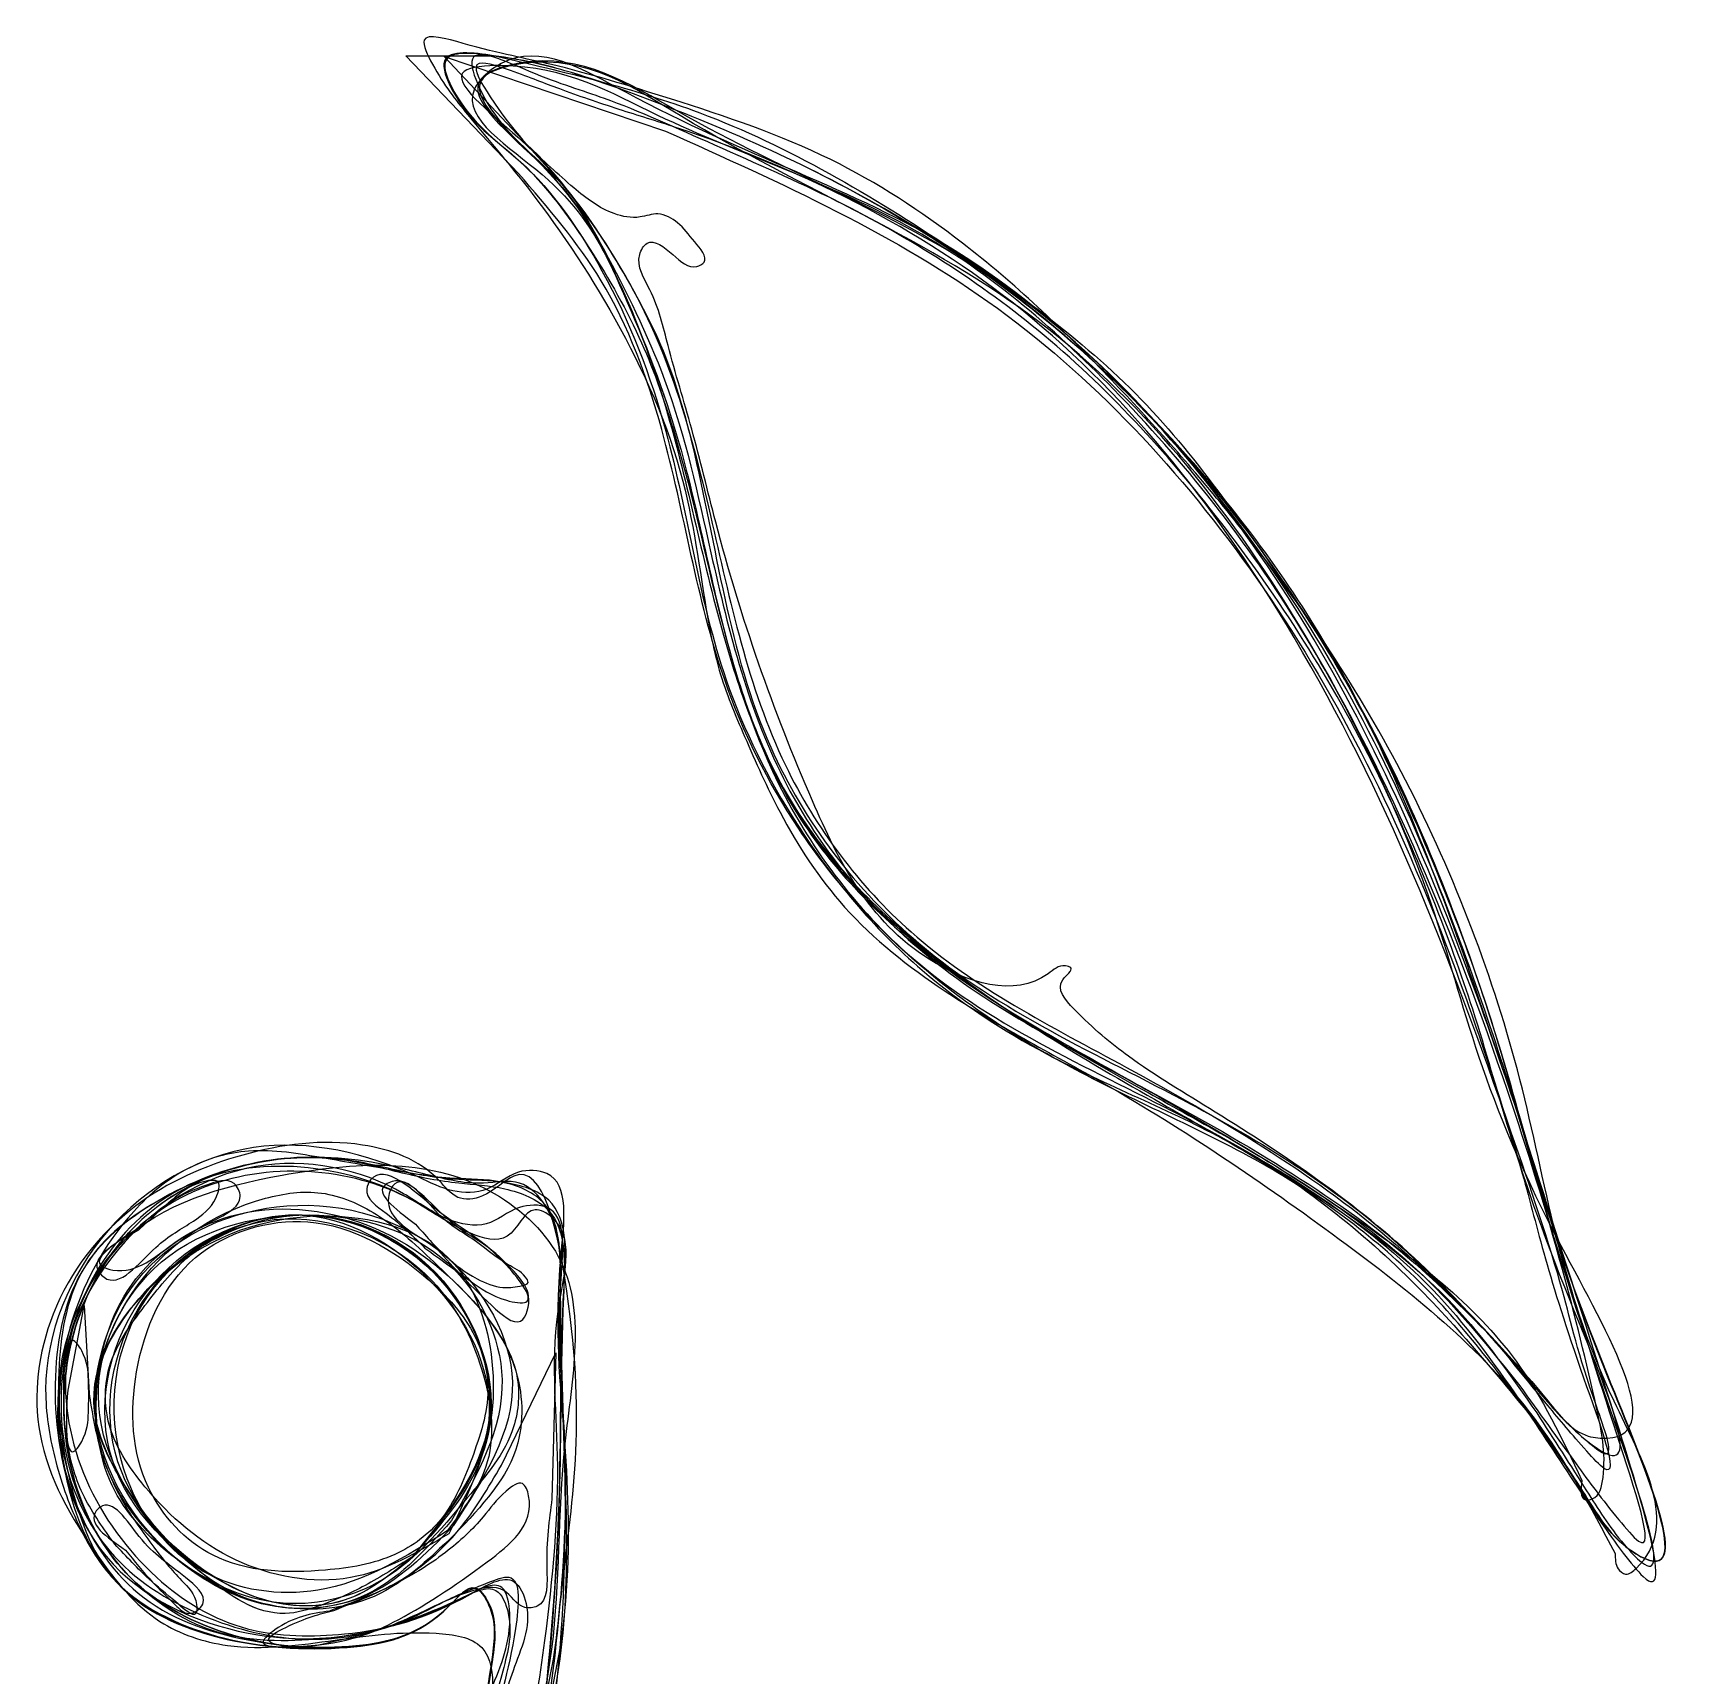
# Model space of a CAD drawing. Extents: x 0.67 to 2.28, y 0.8 to 1.63.
# Drawn here: x 1.472 to 1.9452, y 1.1594 to 1.6315 of the extents above; entities that cross this region are included whole.
import ezdxf

# ---------------------------------------------------------------- set-up
doc = ezdxf.new("R2010")
doc.units = 0
doc.layers.get('0').update_dxf_attribs({"linetype": 'CONTINUOUS'})

msp = doc.modelspace()

# ---------------------------------------------------------------- linework, layer by layer
at = {"color": 7}
for points in [[(1.611659, 1.591145), (1.579247, 1.624999), (1.604727, 1.624991)], [(1.614378, 1.599177), (1.590311, 1.624795), (1.653914, 1.603316)], [(1.482119, 1.241328), (1.486746, 1.265625), (1.488165, 1.240404)], [(1.482119, 1.241328), (1.486746, 1.265625), (1.488165, 1.240404)], [(1.606743, 1.2197), (1.622382, 1.251991), (1.621281, 1.210009)]]:
    msp.add_lwpolyline(points, dxfattribs=at)
for points in [[(1.501814, 1.287529)], [(1.502356, 1.287278)], [(1.582005, 1.289062)], [(1.587552, 1.282726)], [(1.584784, 1.282147)], [(1.584784, 1.282147)], [(1.888241, 1.260095)], [(1.888346, 1.259971)], [(1.892661, 1.255364)], [(1.892722, 1.255287)], [(1.899624, 1.242563)], [(1.480811, 1.239583)], [(1.480811, 1.239583)], [(1.901042, 1.236374)], [(1.904509, 1.234729)], [(1.905829, 1.2301)], [(1.905829, 1.229922)], [(1.598256, 1.221579)], [(1.917489, 1.215347)], [(1.596898, 1.210341)], [(1.592412, 1.20379)], [(1.592917, 1.202239)], [(1.495569, 1.197058)], [(1.495569, 1.197058)], [(1.591146, 1.200809)], [(1.591667, 1.2)], [(1.593344, 1.199881)], [(1.498671, 1.195312)], [(1.581016, 1.193299)], [(1.581016, 1.193299)], [(1.581016, 1.193299)], [(1.581016, 1.193299)], [(1.581016, 1.193299)], [(1.927083, 1.194306)], [(1.55728, 1.177771)], [(1.558573, 1.177978)]]:
    msp.add_lwpolyline(points, close=True, dxfattribs=at)
for points, knots in [([(1.927083, 1.194306), (1.919919, 1.207755), (1.900743, 1.243753), (1.846675, 1.286744), (1.788925, 1.325901), (1.737885, 1.35198), (1.705098, 1.377743), (1.687578, 1.404519), (1.677143, 1.428091), (1.669663, 1.445654), (1.664404, 1.470414), (1.660778, 1.505722), (1.640819, 1.549445), (1.618317, 1.583071), (1.597884, 1.606811), (1.589098, 1.61798), (1.581735, 1.632649), (1.603986, 1.625906), (1.622647, 1.62271), (1.660498, 1.611149), (1.700792, 1.597644), (1.743493, 1.569856), (1.78016, 1.53498), (1.815319, 1.495428), (1.844276, 1.456572), (1.875667, 1.40306), (1.904184, 1.32799), (1.912326, 1.257759), (1.946935, 1.201246), (1.930324, 1.18764), (1.927037, 1.190314), (1.927065, 1.192769), (1.927083, 1.194306)], [0, 0, 0, 0, 0.045382, 0.121472, 0.202611, 0.25547, 0.293126, 0.326098, 0.350171, 0.370584, 0.383102, 0.425949, 0.476501, 0.524526, 0.549046, 0.566686, 0.573986, 0.585196, 0.61136, 0.646979, 0.69625, 0.741089, 0.797659, 0.847867, 0.899756, 0.942539, 1.034611, 1.131002, 1.179534, 1.18297, 1.185618, 1.190049, 1.190049, 1.190049, 1.190049]), ([(1.904509, 1.234729), (1.897029, 1.245435), (1.881165, 1.268142), (1.84339, 1.297312), (1.791099, 1.326665), (1.734876, 1.359487), (1.688545, 1.405041), (1.667359, 1.463492), (1.657733, 1.517268), (1.640042, 1.563854), (1.622953, 1.590629), (1.590781, 1.609586), (1.614286, 1.630961), (1.665749, 1.599203), (1.738555, 1.577961), (1.817828, 1.499294), (1.866476, 1.417324), (1.901463, 1.31769), (1.910818, 1.275362), (1.945637, 1.179829), (1.926369, 1.200222), (1.917688, 1.214278), (1.909375, 1.227179), (1.904509, 1.234729)], [0, 0, 0, 0, 0.038986, 0.082688, 0.141438, 0.219116, 0.277843, 0.331591, 0.401731, 0.443888, 0.475783, 0.50696, 0.517816, 0.554641, 0.658864, 0.761501, 0.871296, 0.954025, 1.04842, 1.095323, 1.102461, 1.121298, 1.147876, 1.147876, 1.147876, 1.147876]), ([(1.905829, 1.2301), (1.893846, 1.24479), (1.867963, 1.276521), (1.819586, 1.314191), (1.767214, 1.333995), (1.723149, 1.362851), (1.691777, 1.400425), (1.665334, 1.453119), (1.658444, 1.51008), (1.639129, 1.560575), (1.615889, 1.59426), (1.595423, 1.606822), (1.587481, 1.627246), (1.609137, 1.624577), (1.628087, 1.620413), (1.659216, 1.60873), (1.704928, 1.589208), (1.761409, 1.554824), (1.817877, 1.49714), (1.861878, 1.428253), (1.898366, 1.33375), (1.906818, 1.284327), (1.951278, 1.182925), (1.926473, 1.198187), (1.918208, 1.211749), (1.910408, 1.223311), (1.905829, 1.2301)], [0, 0, 0, 0, 0.056834, 0.122757, 0.180733, 0.224013, 0.27925, 0.325466, 0.399058, 0.448743, 0.487895, 0.516523, 0.525022, 0.539144, 0.560096, 0.593925, 0.633593, 0.711419, 0.789623, 0.872557, 0.960826, 1.065946, 1.119629, 1.126336, 1.143541, 1.168013, 1.168013, 1.168013, 1.168013]), ([(1.901042, 1.236374), (1.893243, 1.247455), (1.877572, 1.269721), (1.843198, 1.29764), (1.790612, 1.327635), (1.725864, 1.355504), (1.672977, 1.428303), (1.664918, 1.494378), (1.64671, 1.545396), (1.632135, 1.570458), (1.614015, 1.595238), (1.596477, 1.606033), (1.587458, 1.626946), (1.60919, 1.624713), (1.62809, 1.620336), (1.659211, 1.608753), (1.704309, 1.589505), (1.759351, 1.555743), (1.814142, 1.502052), (1.859667, 1.434538), (1.894938, 1.334629), (1.909746, 1.287438), (1.946487, 1.172965), (1.926169, 1.198359), (1.915921, 1.21377), (1.906495, 1.228091), (1.901042, 1.236374)], [0, 0, 0, 0, 0.040486, 0.081353, 0.131347, 0.222569, 0.287945, 0.390373, 0.418514, 0.449663, 0.477779, 0.507453, 0.516456, 0.530369, 0.55132, 0.58515, 0.624817, 0.700504, 0.776492, 0.852248, 0.948345, 1.062246, 1.115543, 1.124368, 1.145712, 1.175001, 1.175001, 1.175001, 1.175001]), ([(1.899624, 1.242563), (1.891407, 1.252809), (1.873954, 1.274573), (1.837036, 1.302355), (1.786777, 1.33002), (1.732816, 1.360546), (1.688082, 1.405399), (1.668743, 1.461294), (1.659986, 1.513617), (1.640459, 1.560956), (1.626052, 1.589647), (1.590793, 1.616772), (1.626455, 1.628142), (1.673974, 1.596773), (1.75574, 1.566432), (1.831728, 1.480193), (1.875585, 1.391416), (1.907846, 1.295494), (1.917342, 1.25847), (1.94072, 1.188995), (1.924696, 1.207984), (1.914668, 1.221603), (1.905139, 1.23488), (1.899624, 1.242563)], [0, 0, 0, 0, 0.039276, 0.083429, 0.13733, 0.211499, 0.269128, 0.322418, 0.38505, 0.430593, 0.468653, 0.499315, 0.511473, 0.558866, 0.664889, 0.771766, 0.889521, 0.972014, 1.045719, 1.077016, 1.085339, 1.105525, 1.133249, 1.133249, 1.133249, 1.133249]), ([(1.917489, 1.215347), (1.911831, 1.227255), (1.897262, 1.257921), (1.849593, 1.294175), (1.790979, 1.329056), (1.73143, 1.360807), (1.687982, 1.405409), (1.668808, 1.461169), (1.659945, 1.513578), (1.640543, 1.561052), (1.625836, 1.589337), (1.591145, 1.61752), (1.628007, 1.627473), (1.678023, 1.592733), (1.767695, 1.557105), (1.847927, 1.453083), (1.887699, 1.355629), (1.911202, 1.280352), (1.920458, 1.242517), (1.924899, 1.221403), (1.922532, 1.210166), (1.916828, 1.209245), (1.917208, 1.212752), (1.917489, 1.215347)], [0, 0, 0, 0, 0.039149, 0.100812, 0.174236, 0.245413, 0.302285, 0.355969, 0.418601, 0.464144, 0.502204, 0.53273, 0.545565, 0.593188, 0.712044, 0.830415, 0.973395, 1.026927, 1.068021, 1.088092, 1.094947, 1.096947, 1.102636, 1.102636, 1.102636, 1.102636]), ([(1.888241, 1.260095), (1.880539, 1.268058), (1.864115, 1.285038), (1.835963, 1.306252), (1.78889, 1.333153), (1.72808, 1.359799), (1.674671, 1.42965), (1.667705, 1.4928), (1.654378, 1.540172), (1.640479, 1.565632), (1.622463, 1.59292), (1.603751, 1.605101), (1.595428, 1.629293), (1.619709, 1.617852), (1.638711, 1.612555), (1.669833, 1.598387), (1.713117, 1.579665), (1.766335, 1.546051), (1.818911, 1.487768), (1.859175, 1.423538), (1.891389, 1.340472), (1.898876, 1.29968), (1.9369, 1.21372), (1.914688, 1.229629), (1.904064, 1.242136), (1.894076, 1.253472), (1.888241, 1.260095)], [0, 0, 0, 0, 0.033205, 0.070805, 0.105179, 0.196, 0.266679, 0.356648, 0.382922, 0.413618, 0.443923, 0.477681, 0.485935, 0.502744, 0.525674, 0.560105, 0.59863, 0.669808, 0.745841, 0.831007, 0.901963, 0.990273, 1.035471, 1.042697, 1.061305, 1.08745, 1.08745, 1.08745, 1.08745]), ([(1.888346, 1.259971), (1.879822, 1.268453), (1.860637, 1.287547), (1.825989, 1.311965), (1.778717, 1.338877), (1.724723, 1.366021), (1.681605, 1.423711), (1.669885, 1.481345), (1.657817, 1.530182), (1.642936, 1.563112), (1.622434, 1.591543), (1.608406, 1.604597), (1.596105, 1.625245), (1.612788, 1.619605), (1.623744, 1.615191), (1.640419, 1.609509), (1.68695, 1.59537), (1.764843, 1.556869), (1.846584, 1.450075), (1.884815, 1.352654), (1.912221, 1.27133), (1.916866, 1.249019), (1.928139, 1.219029), (1.914105, 1.230505), (1.904406, 1.241613), (1.894269, 1.253201), (1.888346, 1.259971)], [0, 0, 0, 0, 0.036033, 0.081108, 0.126471, 0.199675, 0.259662, 0.334691, 0.374203, 0.409951, 0.444108, 0.472573, 0.48248, 0.49226, 0.507356, 0.525394, 0.542477, 0.654991, 0.777549, 0.932895, 0.98076, 1.015369, 1.029302, 1.0365, 1.05505, 1.081113, 1.081113, 1.081113, 1.081113]), ([(1.604727, 1.624991), (1.624752, 1.620356), (1.671655, 1.609498), (1.734678, 1.57202), (1.787067, 1.533593), (1.817879, 1.4935), (1.839466, 1.462521), (1.867352, 1.415243), (1.897802, 1.334689), (1.90662, 1.284992), (1.951374, 1.182937), (1.926482, 1.198141), (1.918205, 1.211653), (1.910407, 1.223164), (1.905829, 1.229922)], [0, 0, 0, 0, 0.061345, 0.14369, 0.217794, 0.254349, 0.294831, 0.330685, 0.421063, 0.527083, 0.581002, 0.587697, 0.604852, 0.629249, 0.629249, 0.629249, 0.629249]), ([(1.892661, 1.255364), (1.884664, 1.263472), (1.866224, 1.282165), (1.831377, 1.306103), (1.782803, 1.333334), (1.727746, 1.361281), (1.682878, 1.416184), (1.667969, 1.476159), (1.657025, 1.528519), (1.635782, 1.570907), (1.622025, 1.59465), (1.587301, 1.621109), (1.622722, 1.623624), (1.65947, 1.601522), (1.727073, 1.580374), (1.789594, 1.525758), (1.839365, 1.462162), (1.88121, 1.372485), (1.888927, 1.315928), (1.944734, 1.225544), (1.915537, 1.228027), (1.906182, 1.240599), (1.897732, 1.249827), (1.892661, 1.255364)], [0, 0, 0, 0, 0.034111, 0.078648, 0.126061, 0.201603, 0.261703, 0.331996, 0.383474, 0.424522, 0.465548, 0.489944, 0.500652, 0.548003, 0.628798, 0.704534, 0.792967, 0.874365, 0.979656, 1.039087, 1.044591, 1.059874, 1.082805, 1.082805, 1.082805, 1.082805]), ([(1.892722, 1.255287), (1.885641, 1.262932), (1.870072, 1.279737), (1.842635, 1.301704), (1.814207, 1.320149), (1.788384, 1.335574), (1.775218, 1.346671), (1.764928, 1.357779), (1.771922, 1.36247), (1.767349, 1.363984), (1.756598, 1.35326), (1.717439, 1.365836), (1.691043, 1.419009), (1.672508, 1.472287), (1.662049, 1.516819), (1.655053, 1.539086), (1.651346, 1.555764), (1.644763, 1.565436), (1.649322, 1.57333), (1.656352, 1.567845), (1.661006, 1.56316), (1.666924, 1.566259), (1.661538, 1.572226), (1.658278, 1.576826), (1.65209, 1.58039), (1.645929, 1.577895), (1.636874, 1.579613), (1.626287, 1.587702), (1.618688, 1.595024), (1.614378, 1.599177)], [0, 0, 0, 0, 0.031251, 0.068705, 0.104645, 0.134252, 0.155086, 0.164023, 0.1681, 0.169754, 0.175274, 0.209753, 0.266351, 0.351099, 0.378782, 0.40373, 0.420564, 0.431152, 0.434994, 0.443111, 0.450766, 0.453178, 0.459617, 0.466958, 0.473161, 0.478389, 0.485871, 0.499612, 0.517626, 0.517626, 0.517626, 0.517626]), ([(1.653914, 1.603316), (1.687084, 1.588443), (1.754224, 1.558338), (1.832567, 1.471756), (1.874301, 1.385847), (1.90233, 1.300084), (1.908671, 1.26913), (1.930174, 1.211367), (1.915869, 1.227029), (1.906598, 1.238124), (1.897809, 1.248995), (1.892722, 1.255287)], [0, 0, 0, 0, 0.108256, 0.21912, 0.338257, 0.403748, 0.465112, 0.491874, 0.498967, 0.516227, 0.539947, 0.539947, 0.539947, 0.539947]), ([(1.905829, 1.229922), (1.895501, 1.243836), (1.873919, 1.272912), (1.828122, 1.30791), (1.775742, 1.329569), (1.727457, 1.360014), (1.691839, 1.39891), (1.665055, 1.453014), (1.657374, 1.508792), (1.638869, 1.559592), (1.620195, 1.581247), (1.611659, 1.591145)], [0, 0, 0, 0, 0.051822, 0.108295, 0.17005, 0.221492, 0.2783, 0.325926, 0.400135, 0.446383, 0.485326, 0.485326, 0.485326, 0.485326]), ([(1.507812, 1.095224), (1.502944, 1.09727), (1.494302, 1.100901), (1.484293, 1.106614), (1.476757, 1.114997), (1.482664, 1.129064), (1.502584, 1.127161), (1.5211, 1.118433), (1.540737, 1.107446), (1.562032, 1.107714), (1.577624, 1.118061), (1.59164, 1.129369), (1.600803, 1.141917), (1.605204, 1.154695), (1.602923, 1.169772), (1.581815, 1.172574), (1.558731, 1.169444), (1.531342, 1.165464), (1.505707, 1.173966), (1.487564, 1.196753), (1.470358, 1.226342), (1.47521, 1.265917), (1.498486, 1.295795), (1.532095, 1.310541), (1.563423, 1.314584), (1.585448, 1.306871), (1.593611, 1.295559), (1.60291, 1.296597), (1.617743, 1.312414), (1.633276, 1.23785), (1.623353, 1.194441), (1.61963, 1.120727), (1.579914, 1.093459), (1.544018, 1.085573), (1.520196, 1.091923), (1.507812, 1.095224)], [0, 0, 0, 0, 0.015805, 0.028054, 0.034729, 0.047604, 0.061674, 0.087559, 0.111304, 0.127327, 0.148614, 0.165664, 0.181586, 0.194122, 0.206556, 0.220309, 0.249384, 0.280416, 0.301004, 0.32703, 0.365693, 0.400399, 0.439582, 0.473683, 0.508184, 0.532503, 0.53974, 0.546821, 0.557472, 0.593887, 0.681844, 0.749713, 0.783871, 0.818899, 0.856823, 0.856823, 0.856823, 0.856823]), ([(1.513021, 1.095095), (1.50723, 1.097039), (1.496948, 1.10049), (1.485398, 1.106458), (1.476852, 1.115051), (1.484671, 1.127391), (1.504232, 1.121799), (1.526729, 1.110899), (1.562086, 1.105621), (1.595791, 1.12707), (1.603722, 1.157206), (1.605731, 1.176055), (1.598685, 1.18713), (1.585324, 1.170727), (1.560934, 1.165693), (1.525445, 1.167917), (1.496663, 1.181848), (1.484144, 1.203282), (1.477806, 1.221498), (1.473054, 1.251206), (1.489128, 1.290606), (1.534599, 1.317535), (1.57197, 1.308469), (1.592212, 1.297878), (1.603322, 1.29791), (1.610285, 1.304974), (1.62701, 1.3042), (1.6211, 1.265292), (1.627013, 1.216477), (1.627357, 1.144665), (1.5795, 1.078968), (1.536445, 1.089413), (1.513021, 1.095095)], [0, 0, 0, 0, 0.018164, 0.032251, 0.040173, 0.050113, 0.065153, 0.093078, 0.129666, 0.165382, 0.201894, 0.21772, 0.223838, 0.232988, 0.264556, 0.302268, 0.336913, 0.35474, 0.375203, 0.394741, 0.443985, 0.492084, 0.540403, 0.550999, 0.560768, 0.571033, 0.579266, 0.60316, 0.656804, 0.749883, 0.804852, 0.870442, 0.870442, 0.870442, 0.870442]), ([(1.494178, 1.109044), (1.491484, 1.111249), (1.487317, 1.114658), (1.480996, 1.122208), (1.487609, 1.125796), (1.493649, 1.123375), (1.500554, 1.120432), (1.508615, 1.109186), (1.533149, 1.103187), (1.561927, 1.104465), (1.594529, 1.11347), (1.603714, 1.145397), (1.610039, 1.162879), (1.612921, 1.190071), (1.601067, 1.185158), (1.592548, 1.181929), (1.577008, 1.173123), (1.552547, 1.167284), (1.521691, 1.174365), (1.484842, 1.196084), (1.470522, 1.254994), (1.51526, 1.308935), (1.571184, 1.304909), (1.593948, 1.287155), (1.609774, 1.282401), (1.614108, 1.295527), (1.628379, 1.287339), (1.619845, 1.258193), (1.624743, 1.220286), (1.620447, 1.175596), (1.61497, 1.138928), (1.599266, 1.110648), (1.568372, 1.09467), (1.529135, 1.091467), (1.505722, 1.103239), (1.494178, 1.109044)], [0, 0, 0, 0, 0.011491, 0.017767, 0.021916, 0.029158, 0.036837, 0.044012, 0.069424, 0.106011, 0.133861, 0.161874, 0.193164, 0.207991, 0.214151, 0.224737, 0.237544, 0.266609, 0.298072, 0.330312, 0.390883, 0.451769, 0.513023, 0.532525, 0.543118, 0.554151, 0.55952, 0.583611, 0.628146, 0.681395, 0.715188, 0.739156, 0.775255, 0.814444, 0.852558, 0.852558, 0.852558, 0.852558]), ([(1.488255, 1.111325), (1.483436, 1.114766), (1.477496, 1.119006), (1.484256, 1.128487), (1.51075, 1.106683), (1.544397, 1.105025), (1.597156, 1.118735), (1.602974, 1.156186), (1.605801, 1.176963), (1.598467, 1.187156), (1.586747, 1.172142), (1.565512, 1.166404), (1.533233, 1.167849), (1.500645, 1.179341), (1.481335, 1.20998), (1.476373, 1.243707), (1.483281, 1.278277), (1.509849, 1.298642), (1.539475, 1.309435), (1.566668, 1.30809), (1.586537, 1.30289), (1.599951, 1.299794), (1.612439, 1.302695), (1.624528, 1.289749), (1.622947, 1.259916), (1.625827, 1.217514), (1.624717, 1.172572), (1.620419, 1.13579), (1.601743, 1.108007), (1.566122, 1.093951), (1.52301, 1.090147), (1.499027, 1.104761), (1.488255, 1.111325)], [0, 0, 0, 0, 0.01364, 0.016813, 0.030343, 0.088648, 0.130027, 0.17329, 0.188286, 0.194081, 0.203299, 0.230449, 0.263497, 0.297774, 0.329515, 0.366158, 0.399204, 0.428941, 0.461713, 0.492508, 0.508646, 0.523406, 0.533757, 0.543997, 0.570375, 0.619122, 0.673473, 0.70506, 0.728413, 0.769903, 0.815291, 0.852306, 0.852306, 0.852306, 0.852306]), ([(1.488255, 1.111325), (1.483418, 1.114773), (1.477467, 1.119015), (1.484292, 1.128437), (1.510929, 1.106265), (1.544488, 1.103951), (1.597783, 1.117403), (1.603021, 1.155549), (1.605771, 1.176375), (1.598604, 1.187147), (1.586628, 1.172188), (1.565561, 1.166381), (1.533218, 1.167856), (1.500649, 1.17934), (1.481334, 1.209981), (1.476374, 1.243707), (1.483281, 1.278277), (1.509849, 1.298642), (1.539475, 1.309435), (1.566668, 1.30809), (1.586537, 1.30289), (1.599951, 1.299794), (1.612439, 1.302695), (1.624528, 1.289749), (1.622947, 1.259916), (1.625827, 1.217514), (1.624717, 1.172572), (1.620419, 1.13579), (1.601743, 1.108007), (1.566122, 1.093951), (1.52301, 1.090147), (1.499027, 1.104761), (1.488255, 1.111325)], [0, 0, 0, 0, 0.013638, 0.01678, 0.030344, 0.089405, 0.130368, 0.174007, 0.189529, 0.195527, 0.204701, 0.231851, 0.2649, 0.299176, 0.330918, 0.367561, 0.400606, 0.430344, 0.463116, 0.49391, 0.510048, 0.524809, 0.53516, 0.5454, 0.571778, 0.620525, 0.674876, 0.706462, 0.729816, 0.771306, 0.816694, 0.853709, 0.853709, 0.853709, 0.853709]), ([(1.494178, 1.109044), (1.491484, 1.111249), (1.487317, 1.114658), (1.480996, 1.122208), (1.487609, 1.125795), (1.493649, 1.123377), (1.500554, 1.120424), (1.508023, 1.110061), (1.529085, 1.102795), (1.556742, 1.105171), (1.582631, 1.112194), (1.595327, 1.128429), (1.602698, 1.142739), (1.606719, 1.159762), (1.610827, 1.173085), (1.605414, 1.186612), (1.576792, 1.171909), (1.542094, 1.16509), (1.488767, 1.18678), (1.473281, 1.238013), (1.492435, 1.284575), (1.533855, 1.311424), (1.57164, 1.303927), (1.589654, 1.290145), (1.602909, 1.287365), (1.610411, 1.29458), (1.626016, 1.294935), (1.621914, 1.260314), (1.626228, 1.227009), (1.624674, 1.181907), (1.619175, 1.145667), (1.602543, 1.116437), (1.572548, 1.095303), (1.53057, 1.090025), (1.506355, 1.10268), (1.494178, 1.109044)], [0, 0, 0, 0, 0.011491, 0.017767, 0.021916, 0.029158, 0.036837, 0.044012, 0.066464, 0.09869, 0.128245, 0.142101, 0.159138, 0.176342, 0.194129, 0.20159, 0.211998, 0.271203, 0.317569, 0.366905, 0.414099, 0.460249, 0.503443, 0.518342, 0.529232, 0.539873, 0.547815, 0.568807, 0.615374, 0.665862, 0.698323, 0.725081, 0.764307, 0.804272, 0.844697, 0.844697, 0.844697, 0.844697]), ([(1.489583, 1.109375), (1.484066, 1.114676), (1.475529, 1.122879), (1.499765, 1.124043), (1.52046, 1.109877), (1.559775, 1.10631), (1.596325, 1.126028), (1.603644, 1.157207), (1.605736, 1.176048), (1.598684, 1.187135), (1.585491, 1.170883), (1.561313, 1.166238), (1.526677, 1.167421), (1.49207, 1.183409), (1.478132, 1.220258), (1.479634, 1.259291), (1.495662, 1.289446), (1.515592, 1.306014), (1.535407, 1.311603), (1.554994, 1.308136), (1.574431, 1.304705), (1.591524, 1.301764), (1.606436, 1.302156), (1.623844, 1.295124), (1.62359, 1.260859), (1.625305, 1.212422), (1.627218, 1.153036), (1.599519, 1.095562), (1.554779, 1.092825), (1.523841, 1.094965), (1.503185, 1.099069), (1.493593, 1.106337), (1.489583, 1.109375)], [0, 0, 0, 0, 0.015355, 0.023757, 0.055481, 0.096895, 0.13307, 0.169829, 0.185654, 0.191772, 0.200922, 0.231931, 0.26932, 0.302372, 0.339463, 0.379186, 0.417439, 0.437812, 0.455455, 0.477204, 0.496527, 0.515035, 0.528756, 0.54176, 0.565703, 0.617451, 0.696409, 0.741003, 0.790139, 0.81563, 0.836447, 0.851398, 0.851398, 0.851398, 0.851398]), ([(1.488255, 1.111325), (1.483418, 1.114773), (1.477467, 1.119015), (1.484292, 1.128437), (1.510929, 1.106265), (1.544488, 1.103951), (1.597783, 1.117403), (1.603021, 1.155546), (1.605771, 1.176377), (1.598603, 1.187144), (1.585961, 1.171386), (1.563351, 1.165845), (1.529372, 1.168372), (1.489978, 1.188887), (1.473086, 1.243436), (1.501457, 1.300756), (1.54956, 1.31155), (1.57814, 1.303909), (1.593516, 1.301495), (1.607659, 1.30172), (1.626449, 1.295973), (1.623446, 1.256822), (1.624322, 1.213742), (1.620846, 1.163921), (1.616389, 1.127035), (1.596223, 1.101948), (1.560927, 1.093821), (1.520711, 1.091852), (1.498151, 1.105388), (1.488255, 1.111325)], [0, 0, 0, 0, 0.013638, 0.01678, 0.030344, 0.089405, 0.130368, 0.174007, 0.189529, 0.195527, 0.204701, 0.234248, 0.269098, 0.303244, 0.361878, 0.419124, 0.475547, 0.49176, 0.508291, 0.521631, 0.535198, 0.560391, 0.619337, 0.676184, 0.707877, 0.728448, 0.768169, 0.811595, 0.845531, 0.845531, 0.845531, 0.845531]), ([(1.488255, 1.111325), (1.483779, 1.114557), (1.478228, 1.118566), (1.482808, 1.12884), (1.51216, 1.107511), (1.543651, 1.106003), (1.598339, 1.118608), (1.602884, 1.156324), (1.605808, 1.176961), (1.598463, 1.187155), (1.58571, 1.170789), (1.56119, 1.166264), (1.526831, 1.167495), (1.493662, 1.182215), (1.481286, 1.215088), (1.477801, 1.246343), (1.483988, 1.279201), (1.50994, 1.298596), (1.539451, 1.309447), (1.566671, 1.308089), (1.586537, 1.30289), (1.599951, 1.299794), (1.612439, 1.302695), (1.624528, 1.289749), (1.622947, 1.259916), (1.625827, 1.217514), (1.624717, 1.172572), (1.620419, 1.13579), (1.601743, 1.108007), (1.566122, 1.093951), (1.52301, 1.090147), (1.499027, 1.104761), (1.488255, 1.111325)], [0, 0, 0, 0, 0.013635, 0.016913, 0.029035, 0.090118, 0.130844, 0.173839, 0.188835, 0.19463, 0.203847, 0.234856, 0.272245, 0.305297, 0.336147, 0.371438, 0.400855, 0.430592, 0.463364, 0.494159, 0.510297, 0.525057, 0.535408, 0.545649, 0.572026, 0.620773, 0.675124, 0.706711, 0.730064, 0.771555, 0.816942, 0.853958, 0.853958, 0.853958, 0.853958]), ([(1.494178, 1.109044), (1.491484, 1.111249), (1.487317, 1.114658), (1.480996, 1.122208), (1.487609, 1.125796), (1.493649, 1.123375), (1.500554, 1.120431), (1.508614, 1.109187), (1.533246, 1.103118), (1.561927, 1.104738), (1.590023, 1.111535), (1.598908, 1.129375), (1.605412, 1.143666), (1.609552, 1.161335), (1.616551, 1.175235), (1.60997, 1.189895), (1.588255, 1.176271), (1.566022, 1.170315), (1.532165, 1.17031), (1.495691, 1.192394), (1.469131, 1.247504), (1.511246, 1.312581), (1.570292, 1.305335), (1.593946, 1.287174), (1.609774, 1.282397), (1.614108, 1.295528), (1.628379, 1.287338), (1.619845, 1.258194), (1.624743, 1.220285), (1.620447, 1.175596), (1.61497, 1.138928), (1.599266, 1.110648), (1.568372, 1.09467), (1.529135, 1.091467), (1.505722, 1.103239), (1.494178, 1.109044)], [0, 0, 0, 0, 0.011491, 0.017767, 0.021916, 0.029158, 0.036837, 0.044012, 0.06943, 0.106149, 0.134441, 0.147, 0.163937, 0.181801, 0.201507, 0.208648, 0.221639, 0.259701, 0.287658, 0.317677, 0.384363, 0.445808, 0.510775, 0.530277, 0.540869, 0.551903, 0.557271, 0.581362, 0.625897, 0.679146, 0.712939, 0.736908, 0.773006, 0.812195, 0.850309, 0.850309, 0.850309, 0.850309]), ([(1.494178, 1.110225), (1.487792, 1.112805), (1.48054, 1.115733), (1.481147, 1.128525), (1.516216, 1.103104), (1.544078, 1.10485), (1.598891, 1.117693), (1.60295, 1.155763), (1.605777, 1.176375), (1.598602, 1.187144), (1.585963, 1.171385), (1.563351, 1.165845), (1.529373, 1.168372), (1.489964, 1.188892), (1.473088, 1.243479), (1.501441, 1.300749), (1.549637, 1.311638), (1.578156, 1.303578), (1.593441, 1.30063), (1.607796, 1.299989), (1.625991, 1.292676), (1.623577, 1.254846), (1.624159, 1.211836), (1.620848, 1.163179), (1.616281, 1.12682), (1.597014, 1.103007), (1.564958, 1.093905), (1.527145, 1.092937), (1.504785, 1.104663), (1.494179, 1.110225)], [0, 0, 0, 0, 0.017351, 0.019704, 0.034167, 0.094376, 0.134697, 0.177776, 0.193298, 0.199296, 0.20847, 0.238017, 0.272867, 0.307013, 0.365688, 0.42294, 0.479306, 0.495566, 0.512169, 0.525552, 0.539457, 0.564774, 0.622407, 0.678117, 0.709385, 0.729868, 0.76591, 0.805108, 0.840477, 0.840477, 0.840477, 0.840477]), ([(1.494178, 1.110225), (1.487793, 1.112805), (1.480541, 1.115734), (1.481146, 1.128525), (1.514621, 1.104368), (1.540107, 1.103809), (1.59111, 1.113088), (1.600963, 1.150319), (1.610558, 1.170698), (1.60768, 1.188074), (1.583977, 1.174967), (1.561511, 1.169258), (1.525559, 1.168389), (1.492106, 1.189675), (1.473506, 1.234373), (1.491796, 1.290178), (1.546711, 1.305757), (1.595044, 1.308851), (1.63363, 1.274476), (1.622131, 1.222858), (1.624178, 1.172326), (1.613474, 1.1287), (1.592122, 1.09835), (1.558003, 1.092743), (1.524648, 1.094752), (1.503859, 1.105309), (1.494179, 1.110225)], [0, 0, 0, 0, 0.017351, 0.019704, 0.034167, 0.090618, 0.126718, 0.169358, 0.191695, 0.199577, 0.210896, 0.251503, 0.282879, 0.311699, 0.365766, 0.416031, 0.466199, 0.525843, 0.553377, 0.607285, 0.666438, 0.709064, 0.740345, 0.770313, 0.807285, 0.839499, 0.839499, 0.839499, 0.839499]), ([(1.584784, 1.282147), (1.581501, 1.285429), (1.576245, 1.290684), (1.56662, 1.296985), (1.571983, 1.307962), (1.591804, 1.288322), (1.601994, 1.285483), (1.618396, 1.265186), (1.605196, 1.267392), (1.596857, 1.27335), (1.589196, 1.278932), (1.584784, 1.282147)], [0, 0, 0, 0, 0.014981, 0.023988, 0.026798, 0.046932, 0.072209, 0.085241, 0.090874, 0.102702, 0.118763, 0.118763, 0.118763, 0.118763]), ([(1.584784, 1.282147), (1.581501, 1.285429), (1.576245, 1.290684), (1.56662, 1.296985), (1.571983, 1.307962), (1.591804, 1.288322), (1.601994, 1.285483), (1.618396, 1.265186), (1.605196, 1.267392), (1.596857, 1.27335), (1.589196, 1.278932), (1.584784, 1.282147)], [0, 0, 0, 0, 0.014981, 0.023988, 0.026798, 0.046932, 0.072209, 0.085241, 0.090874, 0.102702, 0.118763, 0.118763, 0.118763, 0.118763]), ([(1.502356, 1.287278), (1.505651, 1.290311), (1.511364, 1.29557), (1.517801, 1.300789), (1.526623, 1.302398), (1.524257, 1.29417), (1.517227, 1.288959), (1.506584, 1.28342), (1.496391, 1.269665), (1.487226, 1.278892), (1.495201, 1.283312), (1.502356, 1.287278)], [0, 0, 0, 0, 0.013109, 0.022732, 0.027706, 0.032152, 0.041491, 0.054782, 0.071928, 0.073824, 0.090393, 0.090393, 0.090393, 0.090393]), ([(1.501814, 1.287529), (1.505105, 1.290435), (1.511242, 1.295856), (1.520321, 1.299859), (1.529531, 1.302842), (1.533147, 1.295033), (1.522992, 1.289388), (1.5117, 1.283994), (1.501081, 1.273738), (1.487308, 1.278071), (1.495289, 1.283274), (1.501814, 1.287529)], [0, 0, 0, 0, 0.012878, 0.024016, 0.031943, 0.036055, 0.044679, 0.059183, 0.078745, 0.081985, 0.096508, 0.096508, 0.096508, 0.096508]), ([(1.582005, 1.289062), (1.576027, 1.29355), (1.569217, 1.298663), (1.580158, 1.303524), (1.587573, 1.290658), (1.599067, 1.285003), (1.607137, 1.27768), (1.61271, 1.275463), (1.615064, 1.271798), (1.610823, 1.270984), (1.606427, 1.270403), (1.59838, 1.273538), (1.590105, 1.279921), (1.584814, 1.285892), (1.582005, 1.289062)], [0, 0, 0, 0, 0.014199, 0.016177, 0.032303, 0.046036, 0.057202, 0.063385, 0.065024, 0.0676, 0.072501, 0.080347, 0.091514, 0.104157, 0.104157, 0.104157, 0.104157]), ([(1.587552, 1.282726), (1.58009, 1.287037), (1.571783, 1.291837), (1.577731, 1.3055), (1.590975, 1.28873), (1.602267, 1.283678), (1.610489, 1.275606), (1.6158, 1.268792), (1.612801, 1.257693), (1.598547, 1.270275), (1.592141, 1.277529), (1.587552, 1.282726)], [0, 0, 0, 0, 0.01997, 0.022229, 0.040464, 0.054916, 0.066541, 0.073309, 0.08082, 0.090221, 0.113967, 0.113967, 0.113967, 0.113967]), ([(1.593344, 1.199881), (1.601045, 1.207936), (1.614437, 1.221945), (1.611727, 1.25501), (1.591147, 1.274481), (1.573255, 1.291592), (1.555439, 1.29948), (1.528243, 1.295654), (1.497494, 1.274136), (1.483824, 1.227718), (1.50853, 1.192715), (1.539282, 1.176946), (1.571423, 1.178733), (1.585634, 1.192442), (1.593344, 1.199881)], [0, 0, 0, 0, 0.03189, 0.055458, 0.090437, 0.113285, 0.130249, 0.146437, 0.193457, 0.234809, 0.277039, 0.309727, 0.33599, 0.36714, 0.36714, 0.36714, 0.36714]), ([(1.592917, 1.202239), (1.601623, 1.2158), (1.6181, 1.241469), (1.592604, 1.286371), (1.545851, 1.300198), (1.499089, 1.280101), (1.483262, 1.231216), (1.507252, 1.19351), (1.538755, 1.176599), (1.570991, 1.179834), (1.585018, 1.194167), (1.592917, 1.202239)], [0, 0, 0, 0, 0.044826, 0.084843, 0.133623, 0.179381, 0.223382, 0.268927, 0.301236, 0.326731, 0.359604, 0.359604, 0.359604, 0.359604]), ([(1.581016, 1.193299), (1.588239, 1.201342), (1.602987, 1.217763), (1.606459, 1.250769), (1.593416, 1.286412), (1.548966, 1.295671), (1.508585, 1.279488), (1.4831, 1.24248), (1.49969, 1.209504), (1.518125, 1.189318), (1.539398, 1.174694), (1.555949, 1.179553), (1.568104, 1.185022), (1.576578, 1.190454), (1.581016, 1.193299)], [0, 0, 0, 0, 0.031701, 0.064722, 0.094773, 0.136438, 0.182217, 0.223449, 0.250833, 0.283749, 0.309267, 0.319389, 0.333724, 0.34949, 0.34949, 0.34949, 0.34949]), ([(1.581016, 1.193299), (1.588239, 1.201342), (1.602987, 1.217763), (1.606459, 1.250769), (1.593416, 1.286412), (1.548966, 1.295671), (1.508585, 1.279488), (1.4831, 1.24248), (1.49969, 1.209504), (1.518125, 1.189318), (1.539398, 1.174694), (1.555949, 1.179553), (1.568104, 1.185022), (1.576578, 1.190454), (1.581016, 1.193299)], [0, 0, 0, 0, 0.031701, 0.064722, 0.094773, 0.136438, 0.182217, 0.223449, 0.250833, 0.283749, 0.309267, 0.319389, 0.333724, 0.34949, 0.34949, 0.34949, 0.34949]), ([(1.581016, 1.193299), (1.590972, 1.205481), (1.610522, 1.229403), (1.594353, 1.277627), (1.554557, 1.296658), (1.520083, 1.284647), (1.498298, 1.265583), (1.48524, 1.237644), (1.499769, 1.209544), (1.518107, 1.189309), (1.5394, 1.174694), (1.555949, 1.179553), (1.568104, 1.185022), (1.576578, 1.190454), (1.581016, 1.193299)], [0, 0, 0, 0, 0.044455, 0.087297, 0.131949, 0.161109, 0.191558, 0.218259, 0.245643, 0.278559, 0.304077, 0.314199, 0.328534, 0.3443, 0.3443, 0.3443, 0.3443]), ([(1.596898, 1.210341), (1.602344, 1.216661), (1.611109, 1.226831), (1.612689, 1.248572), (1.59736, 1.270665), (1.570156, 1.292214), (1.529335, 1.296189), (1.497391, 1.274355), (1.488507, 1.242762), (1.492051, 1.212517), (1.513276, 1.190573), (1.541056, 1.176742), (1.575214, 1.184045), (1.589141, 1.200935), (1.596898, 1.210341)], [0, 0, 0, 0, 0.02436, 0.039206, 0.061516, 0.101384, 0.140923, 0.175563, 0.207837, 0.234889, 0.262861, 0.295616, 0.324006, 0.359686, 0.359686, 0.359686, 0.359686]), ([(1.581016, 1.193299), (1.59118, 1.205567), (1.611082, 1.229587), (1.593506, 1.278289), (1.546733, 1.299421), (1.499197, 1.27466), (1.485907, 1.221543), (1.516268, 1.18936), (1.543262, 1.178322), (1.564893, 1.180005), (1.574914, 1.188268), (1.581016, 1.193299)], [0, 0, 0, 0, 0.044819, 0.087755, 0.133597, 0.182193, 0.228771, 0.275644, 0.300127, 0.314952, 0.338035, 0.338035, 0.338035, 0.338035]), ([(1.592412, 1.20379), (1.599862, 1.216991), (1.613684, 1.241481), (1.593664, 1.283984), (1.549844, 1.29599), (1.504493, 1.283349), (1.483553, 1.236988), (1.505596, 1.198976), (1.535352, 1.176742), (1.57031, 1.179003), (1.584542, 1.194963), (1.592412, 1.20379)], [0, 0, 0, 0, 0.043092, 0.079946, 0.122147, 0.169519, 0.209209, 0.255447, 0.288985, 0.316657, 0.350893, 0.350893, 0.350893, 0.350893]), ([(1.581016, 1.193299), (1.591329, 1.205648), (1.611482, 1.229779), (1.592937, 1.278598), (1.546094, 1.299604), (1.499539, 1.273579), (1.487966, 1.221481), (1.516855, 1.189058), (1.543562, 1.178253), (1.564937, 1.180075), (1.574921, 1.188286), (1.581016, 1.193299)], [0, 0, 0, 0, 0.045091, 0.088106, 0.134859, 0.181671, 0.228347, 0.274369, 0.298368, 0.313075, 0.336124, 0.336124, 0.336124, 0.336124]), ([(1.591667, 1.2), (1.597647, 1.212353), (1.610053, 1.23798), (1.587301, 1.278102), (1.55461, 1.294773), (1.529726, 1.288953), (1.515299, 1.279646), (1.503483, 1.264898), (1.49253, 1.249715), (1.492632, 1.229484), (1.506007, 1.20961), (1.528551, 1.189908), (1.563548, 1.183379), (1.582532, 1.1946), (1.591667, 1.2)], [0, 0, 0, 0, 0.038979, 0.080866, 0.123351, 0.13853, 0.155607, 0.173742, 0.19535, 0.209705, 0.231313, 0.264767, 0.298214, 0.329234, 0.329234, 0.329234, 0.329234]), ([(1.591146, 1.200809), (1.595909, 1.20715), (1.606152, 1.220788), (1.60238, 1.248804), (1.586107, 1.280072), (1.541667, 1.299103), (1.495468, 1.268276), (1.492241, 1.218896), (1.518283, 1.185384), (1.557811, 1.179959), (1.579316, 1.19341), (1.591146, 1.200809)], [0, 0, 0, 0, 0.023001, 0.049466, 0.078671, 0.127488, 0.172862, 0.222893, 0.257369, 0.290784, 0.331644, 0.331644, 0.331644, 0.331644]), ([(1.598256, 1.221579), (1.600576, 1.228118), (1.604693, 1.239724), (1.599601, 1.259206), (1.582353, 1.277872), (1.553529, 1.294806), (1.514188, 1.282624), (1.499258, 1.248086), (1.500845, 1.214067), (1.523969, 1.189104), (1.552353, 1.188457), (1.575423, 1.192103), (1.591406, 1.203931), (1.595848, 1.215374), (1.598256, 1.221579)], [0, 0, 0, 0, 0.020363, 0.036139, 0.05739, 0.095659, 0.129546, 0.166508, 0.199987, 0.226871, 0.259545, 0.279986, 0.296549, 0.316167, 0.316167, 0.316167, 0.316167]), ([(1.480811, 1.239583), (1.480767, 1.242805), (1.480702, 1.247458), (1.482837, 1.257568), (1.487628, 1.250695), (1.488096, 1.244285), (1.488096, 1.234882), (1.487628, 1.228471), (1.482837, 1.221598), (1.480702, 1.231708), (1.480767, 1.236361), (1.480811, 1.239583)], [0, 0, 0, 0, 0.011356, 0.0164, 0.020393, 0.028956, 0.038311, 0.046874, 0.050867, 0.055911, 0.067267, 0.067267, 0.067267, 0.067267]), ([(1.480811, 1.239583), (1.480767, 1.242805), (1.480702, 1.247458), (1.482837, 1.257568), (1.487628, 1.250695), (1.488096, 1.244285), (1.488096, 1.234882), (1.487628, 1.228471), (1.482837, 1.221598), (1.480702, 1.231708), (1.480767, 1.236361), (1.480811, 1.239583)], [0, 0, 0, 0, 0.011356, 0.0164, 0.020393, 0.028956, 0.038311, 0.046874, 0.050867, 0.055911, 0.067267, 0.067267, 0.067267, 0.067267]), ([(1.495569, 1.197058), (1.492405, 1.201404), (1.486029, 1.210164), (1.481169, 1.225726), (1.481811, 1.236257), (1.482119, 1.241328)], [0, 0, 0, 0, 0.016074, 0.032395, 0.047557, 0.047557, 0.047557, 0.047557]), ([(1.495569, 1.197058), (1.492405, 1.201404), (1.486029, 1.210164), (1.481169, 1.225726), (1.481811, 1.236257), (1.482119, 1.241328)], [0, 0, 0, 0, 0.016074, 0.032395, 0.047557, 0.047557, 0.047557, 0.047557]), ([(1.488165, 1.240404), (1.488995, 1.235252), (1.490742, 1.224408), (1.497176, 1.20928), (1.506092, 1.196961), (1.513552, 1.187401), (1.51936, 1.182185), (1.519132, 1.175069), (1.511213, 1.182134), (1.50495, 1.18699), (1.498939, 1.193441), (1.495569, 1.197058)], [0, 0, 0, 0, 0.015621, 0.03288, 0.048665, 0.061138, 0.069233, 0.071856, 0.077645, 0.088666, 0.102725, 0.102725, 0.102725, 0.102725]), ([(1.488165, 1.240404), (1.488995, 1.235252), (1.490742, 1.224408), (1.497176, 1.20928), (1.506092, 1.196961), (1.513552, 1.187401), (1.51936, 1.182185), (1.519132, 1.175069), (1.511213, 1.182134), (1.50495, 1.18699), (1.498939, 1.193441), (1.495569, 1.197058)], [0, 0, 0, 0, 0.015621, 0.03288, 0.048665, 0.061138, 0.069233, 0.071856, 0.077645, 0.088666, 0.102725, 0.102725, 0.102725, 0.102725]), ([(1.558573, 1.177978), (1.565283, 1.180573), (1.578741, 1.185777), (1.595579, 1.200513), (1.602978, 1.213229), (1.606743, 1.2197)], [0, 0, 0, 0, 0.021472, 0.043064, 0.065438, 0.065438, 0.065438, 0.065438]), ([(1.55728, 1.177771), (1.563212, 1.179977), (1.574994, 1.184358), (1.589937, 1.193325), (1.601072, 1.203646), (1.606015, 1.210956), (1.613017, 1.216058), (1.61745, 1.203377), (1.599445, 1.188976), (1.575649, 1.173338), (1.558954, 1.167457), (1.535397, 1.167319), (1.545628, 1.176032), (1.552171, 1.177009), (1.55728, 1.177771)], [0, 0, 0, 0, 0.018917, 0.037572, 0.052498, 0.062359, 0.067515, 0.071453, 0.093932, 0.125974, 0.155322, 0.164331, 0.169, 0.18563, 0.18563, 0.18563, 0.18563]), ([(1.498671, 1.195312), (1.493124, 1.199103), (1.486962, 1.203314), (1.494555, 1.211012), (1.504299, 1.195214), (1.512282, 1.190756), (1.523714, 1.180956), (1.516682, 1.175766), (1.511673, 1.18095), (1.505703, 1.186522), (1.501208, 1.19214), (1.498671, 1.195312)], [0, 0, 0, 0, 0.01404, 0.015598, 0.029637, 0.047431, 0.05653, 0.061335, 0.066001, 0.075262, 0.087271, 0.087271, 0.087271, 0.087271]), ([(1.621281, 1.210009), (1.620467, 1.204038), (1.619176, 1.194573), (1.620459, 1.179138), (1.611635, 1.178212), (1.607865, 1.18588), (1.596043, 1.1833), (1.585279, 1.178087), (1.572062, 1.171951), (1.557724, 1.168859), (1.548713, 1.166567), (1.537194, 1.16911), (1.548888, 1.175479), (1.554571, 1.176945), (1.558573, 1.177978)], [0, 0, 0, 0, 0.01972, 0.031261, 0.034791, 0.042567, 0.051839, 0.065721, 0.080275, 0.095271, 0.107789, 0.113157, 0.119307, 0.133939, 0.133939, 0.133939, 0.133939])]:
    msp.add_open_spline(points, degree=3, knots=knots, dxfattribs=at)

doc.saveas('drawing.dxf')
